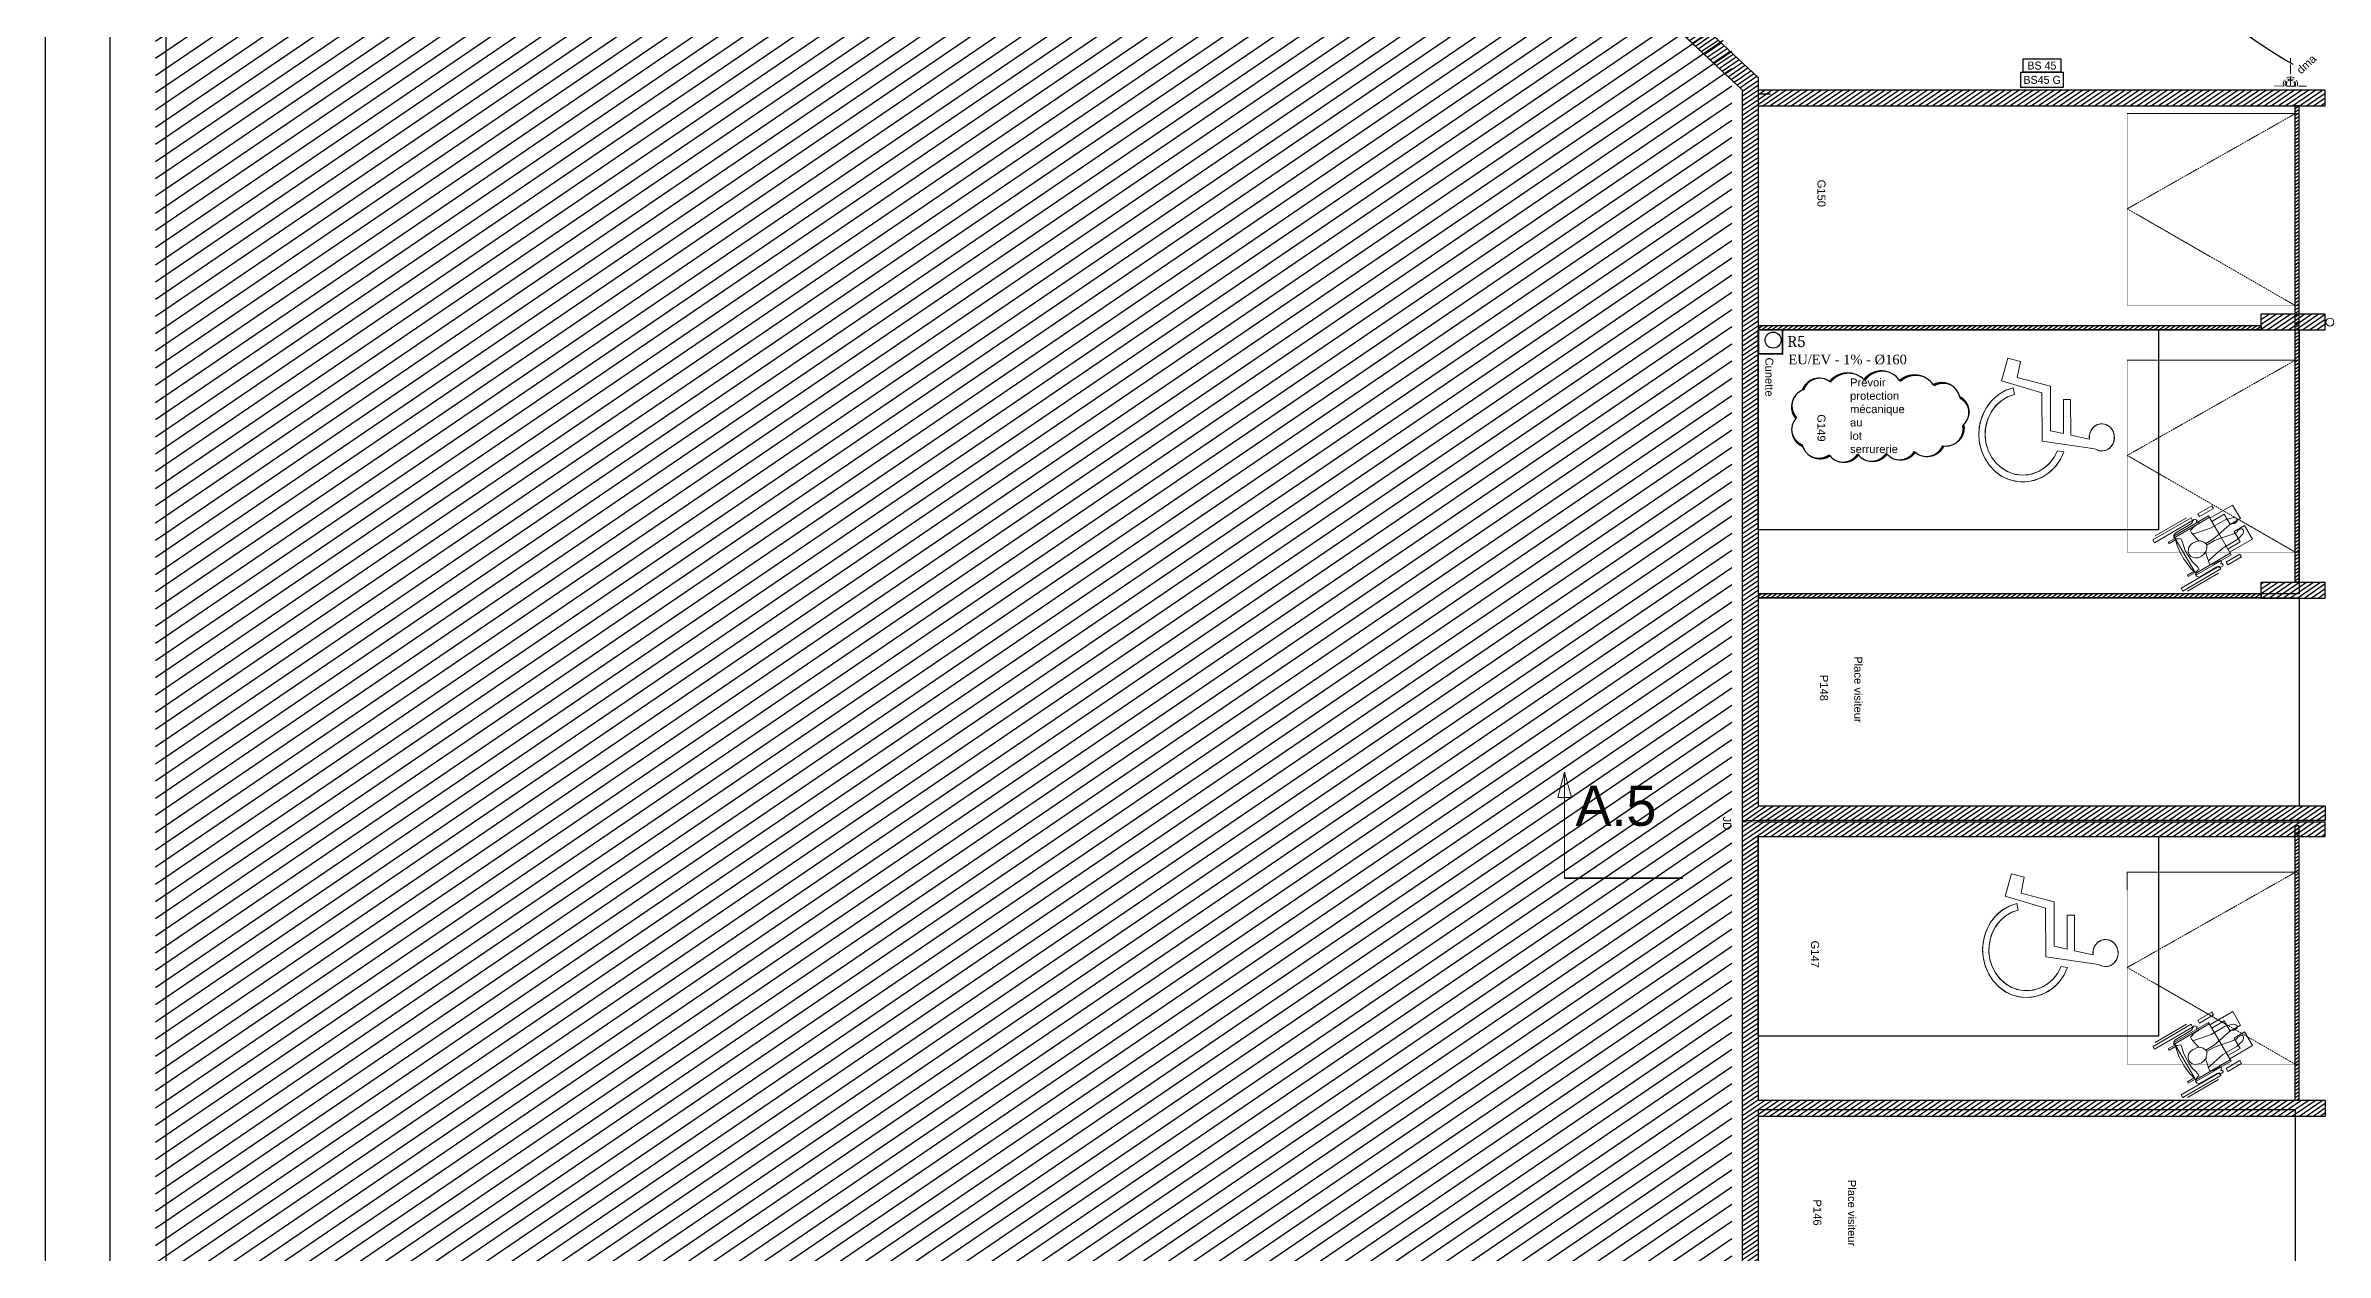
# Model space of a CAD drawing. Header units: millimetres. Extents: x 522027 to 600964, y -380282 to -298602.
# Drawn here: x 522027 to 550518, y -346151 to -331059 of the extents above; entities that cross this region are included whole.
import ezdxf

# ---------------------------------------------------------------- set-up
doc = ezdxf.new("R2010")
doc.units = ezdxf.units.MM
for name, pattern in [('ACAD_ISO02W100', [15, 12, -3]), ('Style de ligne -1', [0.41664, 0.20828, -0.20836]), ('Style de ligne -6', [1.04164, 0.625, -0.20828, 0.06943, -0.13893])]:
    doc.linetypes.add(name, pattern=pattern)
for name, color, linetype in [('3-BAT C-Niveau -2', 7, 'Continuous'), ('prlm-EAU-EUEV', 25, 'Continuous'), ('prlm-MOD', 64, 'Continuous')]:
    doc.layers.add(name, color=color, linetype=linetype)
doc.layers.add('prlm-ELEC-CFO', color=1, linetype='Continuous', lineweight=25)
doc.layers.add('prlm-ELEC-SSI', color=6, linetype='Continuous', lineweight=25)
doc.styles.add('Arial', font='arial.ttf')
doc.styles.add('Futura Std Book', font='')
doc.styles.add('prlm-eau-euev', font='pala.ttf', dxfattribs={"height": 18})
doc.styles.add('prlm-elec-cfo', font='comic.ttf', dxfattribs={"height": 12})
doc.styles.add('prlm-mod', font='cambriaz.ttf', dxfattribs={"height": 18})
doc.styles.get('Futura Std Book').set_extended_font_data('Futura Std Book')
pattern_1 = [(34.276399, (505201.977, 142745.115), (-23.42441, 44.173488), [])]
pattern_2 = [(34.276399, (505019.333, 142779.704), (18.9067772, -30.5091477), [])]

# ---------------------------------------------------------------- blocks, each defined once
blk = doc.blocks.new('Groupe-83-1')
at = {"color": 7, "linetype": 'Continuous', "lineweight": 5}
for p, q in [((13091.8, -46829.5), (13094.3, -46800.3)), ((13094.3, -46800.3), (13110.8, -46801.5)), ((13110.8, -46801.5), (13110.6, -46821.8)), ((13144.4, -46834.7), (13091.8, -46829.5)), ((13107.9, -46835.5), (13111.2, -46843.3)), ((13110.6, -46821.8), (13153.4, -46824.9)), ((13155.9, -46894.3), (13144.4, -46834.7)), ((13153.4, -46824.9), (13163.9, -46879.5)), ((13172.3, -46838.1), (13181.2, -46836.4)), ((13180.4, -46880), (13172.3, -46838.1)), ((13181.2, -46836.4), (13189.7, -46880.3)), ((13222.5, -46891.4), (13155.9, -46894.3)), ((13163.9, -46879.5), (13180.4, -46880)), ((13189.7, -46880.3), (13213.1, -46881)), ((13185.1, -46902.4), (13177, -46902.7))]:
    blk.add_line(p, q, dxfattribs=at)
at = {"color": 7, "linetype": 'Continuous', "lineweight": 5, "flags": 128}
for points in [[(13213.4, -46880.9), (13212.8, -46878), (13212.6, -46875), (13212.9, -46872), (13213.6, -46869.2), (13214.9, -46866.6), (13216.5, -46864.2), (13218.5, -46862.3), (13220.8, -46860.7), (13223.3, -46859.6), (13226, -46858.9), (13228.7, -46858.8), (13231.5, -46859.3), (13234.1, -46860.2), (13236.6, -46861.6), (13238.8, -46863.4), (13240.7, -46865.6), (13242.2, -46868.1), (13243.3, -46870.9), (13244, -46873.8), (13244.1, -46876.8), (13243.8, -46879.7), (13243, -46882.5), (13241.8, -46885.1), (13240.2, -46887.5), (13238.1, -46889.4), (13235.8, -46891), (13233.3, -46892.1), (13230.6, -46892.7), (13227.9, -46892.8), (13225.1, -46892.3), (13222.5, -46891.4), (13155.9, -46894.3), (13144.4, -46834.7), (13091.8, -46829.5), (13094.3, -46800.3), (13110.8, -46801.5), (13110.6, -46821.8), (13153.4, -46824.9), (13163.9, -46879.5), (13180.4, -46880), (13172.3, -46838.1), (13181.2, -46836.4), (13189.7, -46880.3), (13213.1, -46881)], [(13107.9, -46835.5), (13111.2, -46843.3), (13103.9, -46847.5), (13097.4, -46853.1), (13092, -46859.8), (13087.8, -46867.4), (13085, -46875.8), (13083.5, -46884.6), (13083.6, -46893.6), (13085.1, -46902.5), (13088, -46911.1), (13092.3, -46918.9), (13097.8, -46925.9), (13104.3, -46931.8), (13111.6, -46936.4), (13119.5, -46939.5), (13127.8, -46941.1), (13136.2, -46941.1), (13144.4, -46939.5), (13152.2, -46936.4), (13159.3, -46931.9), (13165.5, -46926), (13170.6, -46919.1), (13174.5, -46911.2), (13177, -46902.7), (13185.1, -46902.4), (13182.7, -46912.1), (13178.7, -46921.2), (13173.4, -46929.4), (13166.8, -46936.5), (13159.1, -46942.2), (13150.6, -46946.4), (13141.5, -46949), (13132.1, -46949.8), (13122.7, -46948.9), (13113.5, -46946.3), (13104.8, -46942), (13096.9, -46936.2), (13089.9, -46929.1), (13084.2, -46920.9), (13079.8, -46911.7), (13076.9, -46901.9), (13075.6, -46891.8), (13075.9, -46881.7), (13077.8, -46871.8), (13081.2, -46862.4), (13086.1, -46853.9), (13092.3, -46846.4), (13099.7, -46840.2)]]:
    blk.add_lwpolyline(points, close=True, dxfattribs=at)
for points in [[(13185.1, -46902.4), (13182.4, -46913), (13177.9, -46922.8), (13171.7, -46931.5), (13164.1, -46938.7), (13155.3, -46944.3), (13145.7, -46948), (13135.6, -46949.7), (13125.3, -46949.3), (13115.1, -46946.9), (13105.6, -46942.5), (13096.9, -46936.2), (13089.3, -46928.4), (13083.3, -46919.3), (13078.8, -46909.1), (13076.2, -46898.3), (13075.5, -46887.2), (13076.7, -46876.2), (13079.8, -46865.7), (13084.7, -46856.1), (13091.1, -46847.7), (13099, -46840.7), (13107.9, -46835.5)], [(13177, -46902.7), (13174.2, -46912), (13169.7, -46920.5), (13163.8, -46927.8), (13156.6, -46933.8), (13148.5, -46938.1), (13139.7, -46940.6), (13130.6, -46941.3), (13121.5, -46940), (13112.7, -46936.9), (13104.6, -46932), (13097.5, -46925.6), (13091.6, -46917.9), (13087.2, -46909.1), (13084.4, -46899.6), (13083.4, -46889.8), (13084.1, -46880), (13086.6, -46870.5), (13090.7, -46861.9), (13096.3, -46854.2), (13103.2, -46848), (13111.2, -46843.3)], [(13213.4, -46880.9), (13212.6, -46875.2), (13213.5, -46869.6), (13216.1, -46864.7), (13220.2, -46861), (13225.1, -46859.1), (13230.4, -46859), (13235.5, -46860.9), (13239.8, -46864.5), (13242.8, -46869.3), (13244.1, -46874.9), (13243.6, -46880.6), (13241.4, -46885.7), (13237.7, -46889.8), (13233, -46892.2), (13227.7, -46892.8), (13222.5, -46891.4)]]:
    blk.add_lwpolyline(points, dxfattribs=at)
blk = doc.blocks.new('Groupe-84-1')
at = {"color": 7}
blk.add_blockref('Groupe-83-1', (0, 0), dxfattribs=at)
blk = doc.blocks.new('Groupe-93-1')
at = {"color": 252, "linetype": 'Style de ligne -1', "lineweight": 5, "true_color": 0x989898}
for p, q in [((13002.4, -45451.9), (13126.6, -45428.3)), ((13052.7, -45645.6), (13176.9, -45622))]:
    blk.add_line(p, q, dxfattribs=at)
for radius, end in [(500, 102.8708), (300, 101.7442)]:
    blk.add_arc((13238, -45915.8), radius, 9.9624, end, dxfattribs=at)
blk = doc.blocks.new('Groupe-147-1')
at = {"color": 7, "linetype": 'Continuous', "lineweight": 5}
blk.add_circle((13357.1, -46048.5), 5, dxfattribs=at)
blk = doc.blocks.new('Groupe-148-1')
at = {"color": 7}
blk.add_blockref('Groupe-147-1', (0, 0), dxfattribs=at)
at = {"color": 7, "insert": (13376, -46039.3), "char_height": 11.33, "attachment_point": 1, "rotation": 280.7236, "line_spacing_factor": 0.962448, "style": 'Futura Std Book'}
blk.add_mtext('EPØ100', dxfattribs=at)
blk = doc.blocks.new('PORTE DE GARAGE')
at = {"color": 7, "linetype": 'Style de ligne -1', "lineweight": 5}
for p in [(0, 5), (240, 5)]:
    blk.add_line(p, (121, 215), dxfattribs=at)
at = {"color": 7, "linetype": 'Style de ligne -1', "lineweight": 5, "flags": 128}
blk.add_lwpolyline([(0, 215), (240, 215), (240, 5), (0, 5)], close=True, dxfattribs=at)
at = {"color": 7, "linetype": 'Continuous', "lineweight": 13, "flags": 128}
blk.add_lwpolyline([(0, 5), (240, 5), (240, 0), (0, 0)], close=True, dxfattribs=at)
blk = doc.blocks.new('Groupe-149-1')
at = {"color": 7, "linetype": 'Continuous', "lineweight": 13}
for p, q in [((12967.3, -46196.9), (12969.8, -46167.7)), ((12969.8, -46167.7), (12986.3, -46169)), ((12986.3, -46169), (12986.1, -46189.2)), ((13019.9, -46202.2), (12967.3, -46196.9)), ((12983.4, -46202.9), (12986.6, -46210.7)), ((12986.1, -46189.2), (13028.8, -46192.3)), ((13031.4, -46261.7), (13019.9, -46202.2)), ((13028.8, -46192.3), (13039.4, -46246.9)), ((13047.8, -46205.6), (13056.7, -46203.8)), ((13055.9, -46247.4), (13047.8, -46205.6)), ((13056.7, -46203.8), (13065.1, -46247.7)), ((13097.9, -46258.8), (13031.4, -46261.7)), ((13039.4, -46246.9), (13055.9, -46247.4)), ((13065.1, -46247.7), (13088.5, -46248.4)), ((13060.6, -46269.8), (13052.4, -46270.1))]:
    blk.add_line(p, q, dxfattribs=at)
at = {"color": 7, "linetype": 'Continuous', "lineweight": 13, "flags": 128}
for points in [[(13088.9, -46248.3), (13088.2, -46245.4), (13088, -46242.4), (13088.3, -46239.5), (13089.1, -46236.6), (13090.3, -46234), (13091.9, -46231.7), (13093.9, -46229.7), (13096.2, -46228.1), (13098.7, -46227), (13101.4, -46226.4), (13104.2, -46226.3), (13106.9, -46226.7), (13109.6, -46227.6), (13112, -46229), (13114.3, -46230.8), (13116.2, -46233), (13117.7, -46235.6), (13118.8, -46238.3), (13119.4, -46241.2), (13119.6, -46244.2), (13119.3, -46247.1), (13118.5, -46249.9), (13117.2, -46252.6), (13115.6, -46254.9), (13113.6, -46256.9), (13111.3, -46258.4), (13108.8, -46259.5), (13106.1, -46260.1), (13103.3, -46260.2), (13100.6, -46259.8), (13097.9, -46258.8), (13031.4, -46261.7), (13019.9, -46202.2), (12967.3, -46196.9), (12969.8, -46167.7), (12986.3, -46169), (12986.1, -46189.2), (13028.8, -46192.3), (13039.4, -46246.9), (13055.9, -46247.4), (13047.8, -46205.6), (13056.7, -46203.8), (13065.1, -46247.7), (13088.5, -46248.4)], [(12983.4, -46202.9), (12986.6, -46210.7), (12979.3, -46214.9), (12972.9, -46220.5), (12967.5, -46227.2), (12963.3, -46234.8), (12960.4, -46243.2), (12959, -46252), (12959, -46261), (12960.5, -46270), (12963.5, -46278.5), (12967.8, -46286.4), (12973.2, -46293.3), (12979.7, -46299.2), (12987.1, -46303.8), (12995, -46306.9), (13003.3, -46308.5), (13011.6, -46308.5), (13019.8, -46307), (13027.6, -46303.9), (13034.7, -46299.3), (13040.9, -46293.5), (13046, -46286.5), (13049.9, -46278.6), (13052.4, -46270.1), (13060.6, -46269.8), (13058.2, -46279.5), (13054.2, -46288.6), (13048.8, -46296.9), (13042.2, -46303.9), (13034.6, -46309.6), (13026.1, -46313.8), (13017, -46316.4), (13007.6, -46317.2), (12998.1, -46316.3), (12988.9, -46313.7), (12980.2, -46309.4), (12972.3, -46303.7), (12965.4, -46296.5), (12959.6, -46288.3), (12955.2, -46279.1), (12952.3, -46269.4), (12951, -46259.3), (12951.3, -46249.1), (12953.2, -46239.2), (12956.7, -46229.8), (12961.6, -46221.3), (12967.8, -46213.8), (12975.1, -46207.6)]]:
    blk.add_lwpolyline(points, close=True, dxfattribs=at)
for points in [[(13060.6, -46269.8), (13057.9, -46280.4), (13053.3, -46290.2), (13047.1, -46298.9), (13039.5, -46306.2), (13030.8, -46311.7), (13021.2, -46315.4), (13011, -46317.1), (13000.7, -46316.7), (12990.6, -46314.3), (12981, -46309.9), (12972.3, -46303.7), (12964.8, -46295.8), (12958.7, -46286.7), (12954.3, -46276.5), (12951.7, -46265.7), (12950.9, -46254.6), (12952.1, -46243.6), (12955.2, -46233.1), (12960.1, -46223.5), (12966.6, -46215.1), (12974.4, -46208.1), (12983.4, -46202.9)], [(13052.4, -46270.1), (13049.6, -46279.4), (13045.2, -46287.9), (13039.2, -46295.3), (13032.1, -46301.2), (13024, -46305.5), (13015.2, -46308.1), (13006.1, -46308.7), (12996.9, -46307.4), (12988.2, -46304.3), (12980.1, -46299.5), (12972.9, -46293), (12967.1, -46285.3), (12962.7, -46276.5), (12959.9, -46267), (12958.8, -46257.2), (12959.6, -46247.4), (12962, -46238), (12966.1, -46229.3), (12971.8, -46221.7), (12978.7, -46215.4), (12986.6, -46210.7)], [(13088.9, -46248.3), (13088, -46242.6), (13089, -46237), (13091.6, -46232.1), (13095.6, -46228.5), (13100.6, -46226.5), (13105.9, -46226.5), (13111, -46228.3), (13115.2, -46231.9), (13118.2, -46236.7), (13119.5, -46242.3), (13119.1, -46248), (13116.9, -46253.2), (13113.2, -46257.2), (13108.4, -46259.6), (13103.1, -46260.2), (13097.9, -46258.8)]]:
    blk.add_lwpolyline(points, dxfattribs=at)
blk = doc.blocks.new('Groupe-150-1')
at = {"color": 7}
blk.add_blockref('Groupe-149-1', (0, 0), dxfattribs=at)
blk = doc.blocks.new('Groupe-155-1')
at = {"color": 7, "linetype": 'Continuous', "lineweight": 13}
for p, q in [((12751.6, -46797.4), (13099.2, -46731.5)), ((12751.9, -46799.3), (13099.5, -46733.5))]:
    blk.add_line(p, q, dxfattribs=at)
at = {"color": 7, "linetype": 'Continuous', "lineweight": 25, "flags": 128}
blk.add_lwpolyline([(12751.6, -46797.4), (12755.2, -46796.7), (12755.5, -46798.6), (12751.9, -46799.3)], dxfattribs=at)
blk = doc.blocks.new('Groupe-187-1')
at = {"color": 7, "linetype": 'Continuous', "lineweight": 5}
blk.add_line((12546.7, -46909.6), (12522, -46779.4), dxfattribs=at)
at = {"color": 7, "linetype": 'Style de ligne -6', "lineweight": 35}
blk.add_line((12546.7, -46909.6), (12692.1, -46882.1), dxfattribs=at)
at = {"color": 7, "linetype": 'Continuous', "lineweight": 13, "flags": 128}
blk.add_lwpolyline([(12519.7, -46812.2), (12522, -46779.4), (12536.5, -46808.9)], close=True, dxfattribs=at)
at = {"color": 7, "insert": (12538.6, -46793.4), "char_height": 50.34, "attachment_point": 1, "rotation": 10.7313, "line_spacing_factor": 0.962448, "style": 'Futura Std Book'}
blk.add_mtext('A.5', dxfattribs=at)
blk = doc.blocks.new('P_HANDICAP_FAUTEUIL')
at = {"color": 7, "linetype": 'Continuous', "lineweight": 5}
for p, q in [((-37, 30.64), (-33, 30.64)), ((-37, 10.64), (-37, 30.64)), ((-33, 10.64), (-33, 30.64)), ((-24.61, 53.64), (-5, 53.64)), ((-24.61, 20.64), (-24.61, 53.64)), ((-20, 38.64), (-20, 20.64)), ((-5, 38.64), (-20, 38.64)), ((-5, 53.64), (-5, 38.64)), ((5, 53.64), (5, 38.64)), ((24.61, 53.64), (5, 53.64)), ((5, 38.64), (20, 38.64)), ((20, 38.64), (20, 20.64)), ((24.61, 20.64), (24.61, 53.64)), ((37, 30.64), (33, 30.64)), ((33, 10.64), (33, 30.64)), ((37, 10.64), (37, 30.64)), ((-33, 10.64), (-37, 10.64)), ((-37, 0.64), (-33, 0.64)), ((-37, -54.36), (-37, 0.64)), ((-33, -54.36), (-33, 0.64)), ((-28, 20.64), (0, 20.64)), ((-28, 20.64), (-28, -29.36)), ((-26, 20.64), (-26, -29.36)), ((28, 20.64), (0, 20.64)), ((26, 20.64), (26, -29.36)), ((28, 20.64), (28, -29.36)), ((33, 10.64), (37, 10.64)), ((37, 0.64), (33, 0.64)), ((33, -54.36), (33, 0.64)), ((37, -54.36), (37, 0.64)), ((-40, -49.36), (-40, -4.36)), ((40, -49.36), (40, -4.36)), ((-37.27, -54.36), (-33, -54.36)), ((-28, -29.36), (-24.61, -29.36)), ((-24.88, -39.36), (-24.88, -29.36)), ((-22.88, -39.36), (-24.88, -39.36)), ((-24.61, -29.36), (24.61, -29.36)), ((-22.88, -39.36), (-22.88, -29.93)), ((22.88, -39.36), (22.88, -29.93)), ((22.88, -39.36), (24.88, -39.36)), ((28, -29.36), (24.61, -29.36)), ((24.88, -39.36), (24.88, -29.36)), ((37.27, -54.36), (33, -54.36))]:
    blk.add_line(p, q, dxfattribs=at)
at = {"color": 7, "linetype": 'Continuous', "lineweight": 5, "flags": 128}
for points in [[(-24.88, -29.36, 0.0729873), (0, -33.01)], [(0, -33.01, 0.0729616), (24.88, -29.36)]]:
    blk.add_lwpolyline(points, format="xyb", dxfattribs=at)
blk = doc.blocks.new('Groupe-201-1')
at = {"color": 7, "linetype": 'Continuous', "lineweight": 18}
blk.add_line((13376.4, -46978.4), (13376.3, -46980.5), dxfattribs=at)
at = {"color": 7, "linetype": 'Continuous', "lineweight": 5, "flags": 128}
for points in [[(13384.1, -46996.6), (13389, -46994.9), (13392.1, -46992.3), (13394.3, -46990.5), (13395.7, -46989.2), (13396.4, -46989.3), (13397.4, -46990.3), (13397.5, -46992), (13397.2, -46993), (13397.4, -46993.6), (13398.2, -46992.9), (13399.3, -46993), (13400.2, -46993.9), (13400.1, -46995.4), (13397.2, -46997.9), (13393.9, -46997.7), (13393.2, -46997.8), (13374, -47014.5), (13371, -47014.3), (13369.8, -47013.6), (13368.6, -47012.2), (13368.7, -47010.7), (13369.1, -47009), (13369.5, -47007.8), (13370.6, -47006.2), (13371.8, -47005.2), (13369.7, -47002.7), (13366.2, -47000.3), (13361.6, -46997.2), (13356.1, -46991.7), (13350.6, -46985.4), (13347.5, -46980.3), (13344, -46973.6), (13342, -46971.3), (13340.4, -46972.1), (13337.6, -46972.9), (13335, -46973), (13333.4, -46971.9), (13332.9, -46970.3), (13333, -46969.4), (13333.1, -46968.1), (13333.4, -46967.3), (13334.7, -46965.6), (13351.9, -46950.7), (13352.4, -46949.1), (13352.8, -46947), (13353.4, -46945.6), (13354.6, -46944.8), (13355.8, -46944.6), (13357.9, -46944.9), (13358.3, -46945.4), (13357.8, -46946.1), (13357.1, -46946.7), (13357.5, -46947.5), (13359.1, -46947.5), (13360.5, -46947.8), (13361.1, -46948.6), (13361, -46949.2), (13360.1, -46949.9), (13357.7, -46951.9), (13355.7, -46953.7), (13352.6, -46959), (13352.2, -46959.5), (13354, -46961.8), (13356.4, -46963.7), (13362, -46967.9), (13364.7, -46970), (13362.9, -46970.8), (13360.1, -46972.7), (13357.5, -46974.6), (13355.2, -46977.4), (13354.1, -46980.1), (13353.9, -46983), (13354.4, -46985.4), (13354.7, -46986.9), (13355.7, -46988.4), (13357, -46989.8), (13358.3, -46990.7), (13360.2, -46991.4), (13362.3, -46991.8), (13364.8, -46991.7), (13366.2, -46991.3), (13368, -46990.9), (13371.5, -46988.3), (13374, -46985.5), (13375.5, -46983.1), (13375.7, -46982.5), (13375.7, -46982.5)], [(13355.9, -46963.3), (13364, -46958.8), (13377, -46951.3), (13392.3, -46937.9), (13397.5, -46935.5), (13399.4, -46934.6), (13401.7, -46933.5), (13404.3, -46933.3), (13406, -46933.9), (13407, -46935), (13407.5, -46936.1), (13407.4, -46937), (13406.9, -46938.1), (13403.7, -46940.9), (13400.5, -46941.5), (13393.4, -46950.3), (13387.1, -46958.7), (13382.4, -46964.3), (13374, -46971.8)], [(13381.3, -46992.6), (13386.8, -46985.2), (13396.2, -46973.4), (13411.5, -46960.1), (13414.6, -46955.3), (13415.8, -46953.6), (13417.3, -46951.4), (13417.8, -46948.9), (13417.4, -46947.1), (13416.5, -46946), (13415.5, -46945.3), (13414.6, -46945.3), (13413.5, -46945.6), (13410.2, -46948.4), (13409.2, -46951.4), (13399.5, -46957.3), (13390.2, -46962.3), (13384, -46966.2), (13375.4, -46973.5)], [(13376.4, -46978.4), (13376.4, -46977.5), (13376.4, -46976.5), (13375.9, -46974.5), (13375.5, -46973.4), (13374.1, -46971.7), (13372.3, -46970.8), (13369.4, -46969.9), (13367.1, -46969.9), (13364.7, -46970)], [(13375.7, -46982.5), (13376.3, -46981.2), (13376.3, -46980.5), (13376.3, -46981.2), (13375.7, -46982.6)], [(13375.7, -46982.6), (13375.7, -46982.6), (13375.7, -46982.6), (13375.6, -46982.9), (13375.7, -46982.7), (13375.8, -46982.8)], [(13375.7, -46982.6), (13376.7, -46984), (13376.8, -46984.2), (13377, -46984.5), (13378.6, -46987.6), (13378.9, -46988.4), (13380.7, -46991.6), (13381.2, -46992.6), (13382.2, -46993.9), (13384.1, -46996.6), (13384.2, -46996.5)]]:
    blk.add_lwpolyline(points, dxfattribs=at)
blk = doc.blocks.new('Groupe-202-1')
at = {"color": 6, "true_color": 0xff00ff, "rotation": 310.9445916546129}
blk.add_blockref('P_HANDICAP_FAUTEUIL', (13373.7, -46971.9), dxfattribs=at)
at = {"color": 7}
blk.add_blockref('Groupe-201-1', (0, 0), dxfattribs=at)
blk = doc.blocks.new('Groupe-203-1')
at = {"color": 7, "linetype": 'Continuous', "lineweight": 18}
blk.add_line((13258.5, -46356.1), (13258.4, -46358.2), dxfattribs=at)
at = {"color": 7, "linetype": 'Continuous', "lineweight": 5, "flags": 128}
for points in [[(13266.3, -46374.2), (13271.1, -46372.6), (13274.2, -46370), (13276.4, -46368.1), (13277.8, -46366.9), (13278.5, -46367), (13279.6, -46367.9), (13279.7, -46369.7), (13279.3, -46370.7), (13279.5, -46371.2), (13280.3, -46370.5), (13281.5, -46370.6), (13282.3, -46371.6), (13282.2, -46373.1), (13279.3, -46375.6), (13276, -46375.4), (13275.3, -46375.5), (13256.1, -46392.1), (13253.1, -46391.9), (13251.9, -46391.2), (13250.7, -46389.9), (13250.8, -46388.4), (13251.2, -46386.7), (13251.7, -46385.4), (13252.7, -46383.9), (13253.9, -46382.8), (13251.8, -46380.4), (13248.4, -46378), (13243.7, -46374.8), (13238.2, -46369.3), (13232.7, -46363), (13229.7, -46358), (13226.2, -46351.3), (13224.2, -46349), (13222.5, -46349.8), (13219.8, -46350.5), (13217.1, -46350.7), (13215.5, -46349.6), (13215.1, -46348), (13215.1, -46347), (13215.2, -46345.7), (13215.5, -46345), (13216.8, -46343.3), (13234, -46328.3), (13234.5, -46326.8), (13234.9, -46324.6), (13235.6, -46323.3), (13236.7, -46322.5), (13237.9, -46322.3), (13240, -46322.6), (13240.4, -46323.1), (13240, -46323.7), (13239.2, -46324.3), (13239.6, -46325.1), (13241.2, -46325.2), (13242.6, -46325.4), (13243.2, -46326.3), (13243.1, -46326.8), (13242.2, -46327.6), (13239.9, -46329.5), (13237.8, -46331.4), (13234.7, -46336.6), (13234.3, -46337.2), (13236.1, -46339.5), (13238.5, -46341.3), (13244.1, -46345.6), (13246.8, -46347.6), (13245, -46348.5), (13242.2, -46350.3), (13239.6, -46352.2), (13237.3, -46355), (13236.3, -46357.8), (13236.1, -46360.6), (13236.5, -46363.1), (13236.9, -46364.5), (13237.8, -46366), (13239.1, -46367.4), (13240.4, -46368.3), (13242.3, -46369.1), (13244.4, -46369.4), (13246.9, -46369.3), (13248.3, -46369), (13250.2, -46368.6), (13253.7, -46366), (13256.1, -46363.1), (13257.6, -46360.7), (13257.8, -46360.2), (13257.8, -46360.1)], [(13238, -46340.9), (13246.1, -46336.5), (13259.1, -46328.9), (13274.4, -46315.6), (13279.6, -46313.2), (13281.5, -46312.3), (13283.8, -46311.1), (13286.4, -46310.9), (13288.1, -46311.6), (13289.1, -46312.7), (13289.6, -46313.8), (13289.5, -46314.6), (13289, -46315.7), (13285.8, -46318.6), (13282.7, -46319.1), (13275.5, -46327.9), (13269.2, -46336.4), (13264.5, -46342), (13256.1, -46349.4)], [(13263.4, -46370.2), (13269, -46362.8), (13278.3, -46351.1), (13293.6, -46337.7), (13296.7, -46333), (13297.9, -46331.2), (13299.4, -46329.1), (13300, -46326.5), (13299.5, -46324.7), (13298.6, -46323.6), (13297.6, -46323), (13296.7, -46322.9), (13295.6, -46323.3), (13292.3, -46326), (13291.3, -46329.1), (13281.6, -46334.9), (13272.3, -46340), (13266.1, -46343.8), (13257.5, -46351.1)], [(13258.5, -46356.1), (13258.5, -46355.2), (13258.5, -46354.1), (13258, -46352.2), (13257.6, -46351), (13256.2, -46349.3), (13254.4, -46348.4), (13251.6, -46347.6), (13249.2, -46347.5), (13246.8, -46347.6)], [(13257.9, -46360.3), (13257.8, -46360.2), (13257.8, -46360.2), (13257.7, -46360.5), (13257.9, -46360.4), (13257.9, -46360.5)], [(13257.8, -46360.2), (13258.4, -46358.8), (13258.4, -46358.1), (13258.4, -46358.9), (13257.8, -46360.2)], [(13257.9, -46360.3), (13258.8, -46361.6), (13258.9, -46361.8), (13259.1, -46362.1), (13260.7, -46365.3), (13261.1, -46366), (13262.8, -46369.2), (13263.4, -46370.2), (13264.3, -46371.6), (13266.2, -46374.2), (13266.3, -46374.2)]]:
    blk.add_lwpolyline(points, dxfattribs=at)
blk = doc.blocks.new('Groupe-204-1')
at = {"color": 6, "true_color": 0xff00ff, "rotation": 310.9445916546129}
blk.add_blockref('P_HANDICAP_FAUTEUIL', (13255.8, -46349.6), dxfattribs=at)
at = {"color": 7}
blk.add_blockref('Groupe-203-1', (0, 0), dxfattribs=at)
blk = doc.blocks.new('xi.dma')
at = {"layer": 'prlm-ELEC-CFO', "color": 0, "linetype": 'ACAD_ISO02W100', "lineweight": 5, "flags": 128}
for points in [[(0, 0), (0, 35)], [(-20, 0), (20, 0)]]:
    blk.add_lwpolyline(points, dxfattribs=at)
at = {"layer": 'prlm-ELEC-CFO', "color": 0, "linetype": 'ByBlock', "lineweight": 5}
for radius, start, end in [(9, 145, 191.803), (6.5, 145, 199.0387), (9, 55, 125), (5, 145, 207.3745), (6.5, 55, 125), (5, 55, 125), (5, 332.6255, 35), (6.5, 340.9613, 35), (9, 348.197, 35)]:
    blk.add_arc((0, 2.4), radius, start, end, dxfattribs=at)
blk = doc.blocks.new('xi.bs45g')
at = {"layer": 'prlm-ELEC-SSI', "color": 0, "linetype": 'ByBlock', "lineweight": -2}
blk.add_lwpolyline([(-26.5, 19), (26.5, 19), (26.5, 0), (-26.5, 0)], close=True, dxfattribs=at)
at = {"layer": 'prlm-ELEC-SSI', "color": 0, "linetype": 'ByBlock', "lineweight": -2, "insert": (0.1, 9.5), "char_height": 10, "width": 49.661, "attachment_point": 5, "style": 'prlm-elec-cfo', "bg_fill": 3, "box_fill_scale": 1, "bg_fill_color": 256, "bg_fill_transparency": 0}
blk.add_mtext('BS45 G', dxfattribs=at)
blk = doc.blocks.new('xi.bs45')
at = {"layer": 'prlm-ELEC-SSI', "color": 0, "linetype": 'ByBlock', "lineweight": -2}
blk.add_lwpolyline([(-23.5, 17), (23.5, 17), (23.5, 0), (-23.5, 0)], close=True, dxfattribs=at)
at = {"layer": 'prlm-ELEC-SSI', "color": 0, "linetype": 'ByBlock', "lineweight": -2, "insert": (-0.2, 8.4), "char_height": 10, "width": 43.769, "attachment_point": 5, "style": 'prlm-elec-cfo', "bg_fill": 3, "box_fill_scale": 1, "bg_fill_color": 256, "bg_fill_transparency": 0}
blk.add_mtext('BS 45', dxfattribs=at)

msp = doc.modelspace()

# ---------------------------------------------------------------- hatches: boundary and pattern name
at = {"layer": '3-BAT C-Niveau -2'}
h = msp.add_hatch(dxfattribs=at)
h.set_pattern_fill('MURS MACONNERIE-2', color=256, scale=10, angle=-10.7236, style=0, pattern_type=2)
h.set_pattern_definition(pattern_1)
h.paths.add_polyline_path([(543231.5, -331615.9), (543431.5, -331460.7), (538091.7, -326456.7), (537860.1, -326582.4)])
h = msp.add_hatch(dxfattribs=at)
h.set_pattern_fill('MURS MACONNERIE-2', color=256, scale=10, angle=-10.7236, style=0, pattern_type=2)
h.set_pattern_definition(pattern_1)
h.paths.add_polyline_path([(543231.5, -368039.2), (543431.5, -367839.2), (543431.5, -331460.7), (543231.5, -331615.9)])
h = msp.add_hatch(dxfattribs=at)
h.set_pattern_fill('MURS MACONNERIE-2', color=256, scale=10, angle=-10.7236, style=0, pattern_type=2)
h.set_pattern_definition(pattern_1)
h.paths.add_polyline_path([(543431.5, -331614), (543431.5, -331814), (550516.7, -331814), (550516.7, -331614)])
h = msp.add_hatch(dxfattribs=at)
h.set_pattern_fill('50_BETON', color=256, scale=10, angle=-10.7236, style=0, pattern_type=2)
h.set_pattern_definition(pattern_2)
h.paths.add_polyline_path([(550141.5, -337768.1), (550191.5, -337768.1), (550191.5, -331814), (550141.5, -331814)])
h = msp.add_hatch(dxfattribs=at)
h.set_pattern_fill('MURS MACONNERIE-2', color=256, scale=10, angle=-10.7236, style=0, pattern_type=2)
h.set_pattern_definition(pattern_1)
h.paths.add_polyline_path([(549716.7, -334414), (549716.7, -334614), (550516.7, -334614), (550516.7, -334414)])
h = msp.add_hatch(dxfattribs=at)
h.set_pattern_fill('50_BETON', color=256, scale=10, angle=-10.7236, style=0, pattern_type=2)
h.set_pattern_definition(pattern_2)
h.paths.add_polyline_path([(549716.7, -334613.9), (549716.7, -334563.9), (543431.5, -334564.1), (543431.5, -334614.1)])
h = msp.add_hatch(dxfattribs=at)
h.set_pattern_fill('MURS MACONNERIE-2', color=256, scale=10, angle=-10.7236, style=0, pattern_type=2)
h.set_pattern_definition(pattern_1)
h.paths.add_polyline_path([(549716.7, -337768.1), (549716.7, -337968.1), (550516.7, -337968.1), (550516.7, -337768.1)])
h = msp.add_hatch(dxfattribs=at)
h.set_pattern_fill('50_BETON', color=256, scale=10, angle=-10.7236, style=0, pattern_type=2)
h.set_pattern_definition(pattern_2)
h.paths.add_polyline_path([(549716.7, -337964), (549716.7, -337914), (543431.5, -337914.1), (543431.5, -337964.1)])
h = msp.add_hatch(dxfattribs=at)
h.set_pattern_fill('MURS MACONNERIE-2', color=256, scale=10, angle=-10.7236, style=0, pattern_type=2)
h.set_pattern_definition(pattern_1)
h.paths.add_polyline_path([(543431.5, -340568.1), (543431.5, -340748.1), (550516.7, -340748.1), (550516.7, -340568.1)])
h = msp.add_hatch(dxfattribs=at)
h.set_pattern_fill('MURS MACONNERIE-2', color=256, scale=10, angle=-10.7236, style=0, pattern_type=2)
h.set_pattern_definition(pattern_1)
h.paths.add_polyline_path([(550516.7, -340768.1), (543431.5, -340768.1), (543431.5, -340948.1), (550516.7, -340948.1)])
h = msp.add_hatch(dxfattribs=at)
h.set_pattern_fill('50_BETON', color=256, scale=10, angle=-10.7236, style=0, pattern_type=2)
h.set_pattern_definition(pattern_2)
h.paths.add_polyline_path([(550141.5, -344247.2), (550191.5, -344247.2), (550191.5, -340818.1), (550141.5, -340818.1)])
h = msp.add_hatch(dxfattribs=at)
h.set_pattern_fill('MURS MACONNERIE-2', color=256, scale=10, angle=-10.7236, style=0, pattern_type=2)
h.set_pattern_definition(pattern_1)
h.paths.add_polyline_path([(543431.5, -344249.2), (543431.5, -344449.2), (550516.7, -344449.2), (550516.7, -344249.2)])

# ---------------------------------------------------------------- linework, layer by layer
for p, q in [((543431.5, -331460.7), (538091.7, -326456.7)), ((543431.5, -331460.7), (538091.7, -326456.7)), ((543231.5, -331615.9), (537860.1, -326582.4)), ((543231.5, -331615.9), (537860.1, -326582.4)), ((543231.5, -368039.2), (543231.5, -331615.9)), ((543231.5, -368039.2), (543231.5, -331615.9)), ((543431.5, -340568.1), (543431.5, -331460.7)), ((543431.5, -340568.1), (543431.5, -331460.7)), ((543431.5, -331614), (550516.7, -331614)), ((543431.5, -331614), (550516.7, -331614)), ((550516.7, -331814), (550516.7, -331614)), ((543431.5, -331664.5), (543581.5, -331664.5)), ((543431.5, -331814), (550516.7, -331814)), ((543431.5, -331814), (550516.7, -331814)), ((550141.5, -337768.1), (550141.5, -331814)), ((550191.5, -331814), (550141.5, -331814)), ((550141.5, -337768.1), (550141.5, -331814)), ((550191.5, -337768.1), (550191.5, -331814)), ((550191.5, -337768.1), (550191.5, -331814)), ((549716.7, -334414), (550516.7, -334414)), ((549716.7, -334414), (550516.7, -334414)), ((549716.7, -334614), (549716.7, -334414)), ((550516.7, -334614), (550516.7, -334414)), ((549716.7, -334563.9), (543431.5, -334564.1)), ((549716.7, -334563.9), (543431.5, -334564.1)), ((543431.5, -334564.1), (543431.5, -334614.1)), ((549716.7, -334613.9), (543431.5, -334614.1)), ((549716.7, -334613.9), (543431.5, -334614.1)), ((549716.7, -334563.9), (549716.7, -334613.9)), ((549716.7, -334614), (550516.7, -334614)), ((549716.7, -334614), (550516.7, -334614)), ((549716.7, -337768.1), (550516.7, -337768.1)), ((549716.7, -337768.1), (550516.7, -337768.1)), ((549716.7, -337968.1), (549716.7, -337768.1)), ((550191.5, -337768.1), (550141.5, -337768.1)), ((550516.7, -337968.1), (550516.7, -337768.1)), ((549716.7, -337914), (543431.5, -337914.1)), ((549716.7, -337914), (543431.5, -337914.1)), ((543431.5, -337914.1), (543431.5, -337964.1)), ((549716.7, -337964), (543431.5, -337964.1)), ((549716.7, -337964), (543431.5, -337964.1)), ((549716.7, -337914), (549716.7, -337964)), ((549716.7, -337968.1), (550516.7, -337968.1)), ((549716.7, -337968.1), (550516.7, -337968.1)), ((550516.7, -340568.1), (543431.5, -340568.1)), ((550516.7, -340568.1), (543431.5, -340568.1)), ((543431.5, -340768.1), (543431.5, -340748.1)), ((543431.5, -340768.1), (543431.5, -340748.1)), ((550516.7, -340748.1), (543431.5, -340748.1)), ((550516.7, -340748.1), (543431.5, -340748.1)), ((550516.7, -340568.1), (550516.7, -340748.1)), ((543431.5, -340768.1), (550516.7, -340768.1)), ((543431.5, -340768.1), (550516.7, -340768.1)), ((543431.5, -344249.2), (543431.5, -340948.1)), ((543431.5, -344249.2), (543431.5, -340948.1)), ((543431.5, -340948.1), (550516.7, -340948.1)), ((543431.5, -340948.1), (550516.7, -340948.1)), ((550141.5, -344247.2), (550141.5, -340818.1)), ((550191.5, -340818.1), (550141.5, -340818.1)), ((550141.5, -344247.2), (550141.5, -340818.1)), ((550191.5, -344247.2), (550191.5, -340818.1)), ((550191.5, -344247.2), (550191.5, -340818.1)), ((550516.7, -340948.1), (550516.7, -340768.1)), ((550516.7, -344249.2), (543431.5, -344249.2)), ((550516.7, -344249.2), (543431.5, -344249.2)), ((543431.5, -367839.2), (543431.5, -344449.2)), ((543431.5, -361967.4), (543431.5, -344449.2)), ((550516.7, -344449.2), (543431.5, -344449.2)), ((550516.7, -344449.2), (543431.5, -344449.2))]:
    msp.add_line(p, q, dxfattribs=at)
at = {"layer": '3-BAT C-Niveau -2', "lineweight": 30}
msp.add_line((550516.7, -344249.2), (550516.7, -344449.2), dxfattribs=at)
at = {"layer": '3-BAT C-Niveau -2', "ltscale": 50.8, "flags": 128}
msp.add_lwpolyline([(523530.3, -301094), (523530.3, -378191.2), (569550.1, -378165.8), (571050.1, -375514.7), (571910.1, -372784.2), (572270.1, -370244.2), (572390.1, -367224.2), (571830.1, -363643.9), (571230.1, -362004.2), (570395.7, -360624.2), (569340.1, -359704.2), (567930.1, -359204.2), (565391.5, -359164.2), (565391.5, -365177.1), (565391.5, -369735.3), (551734.3, -369735.3), (551734.3, -368039.2), (543231.5, -368039.2), (543231.5, -331615.9), (537860.1, -326582.4)], dxfattribs=at)
at = {"layer": '3-BAT C-Niveau -2', "flags": 128}
for points in [[(548430.5, -334614), (548430.5, -337114), (543430.5, -337114), (543430.5, -334614)], [(543431.5, -334614), (550191.5, -334614), (550191.5, -337914), (543431.5, -337914)], [(543431.5, -337964), (550191.5, -337964), (550191.5, -340568.1), (543431.5, -340568.1)], [(548430.7, -340948.1), (548430.7, -343448.1), (543430.7, -343448.1), (543430.7, -340948.1)], [(543431.5, -344363.1), (550141.5, -344363.1), (550141.5, -347065.3), (543431.5, -347065.3)]]:
    msp.add_lwpolyline(points, close=True, dxfattribs=at)
at = {"layer": 'prlm-EAU-EUEV', "ltscale": 50}
msp.add_circle((543615.2, -334742.9), 100, dxfattribs=at)
at = {"layer": 'prlm-MOD'}
for p, q in [((543429.9, -334612.7), (543729.9, -334612.7)), ((543429.9, -334912.7), (543429.9, -334612.7)), ((543729.9, -334612.7), (543729.9, -334912.7)), ((543729.9, -334912.7), (543429.9, -334912.7)), ((544322.7, -335262.9), (544322.7, -335262.9)), ((545198.2, -335251.5), (545198.2, -335251.5)), ((545619.8, -335304.9), (545619.8, -335304.9)), ((543987, -335365.9), (543987, -335365.9)), ((545947.9, -335457.4), (545947.9, -335457.4)), ((543903.1, -335716.7), (543903.1, -335716.7)), ((545989.9, -335808.2), (545989.9, -335808.2)), ((543983.2, -336063.7), (543983.2, -336063.7)), ((544318.9, -336181.9), (544318.9, -336181.9)), ((544673.7, -336170.5), (544673.7, -336170.5)), ((545032.3, -336159), (545032.3, -336159)), ((545383.3, -336136.1), (545383.3, -336136.1)), ((545738.1, -336063.7), (545738.1, -336063.7))]:
    msp.add_line(p, q, dxfattribs=at)
at = {"layer": 'prlm-MOD', "const_width": 20}
msp.add_lwpolyline([(543432.7, -334614.1), (543732.7, -334614.1), (543732.7, -334914.1), (543432.7, -334914.1)], close=True, dxfattribs=at)
at = {"layer": 'prlm-MOD'}
msp.add_lwpolyline([(544756.4, -335241.5, 0, 35, 0.4535058), (544325.5, -335264.4, 0, 35, 0.5205671), (544325.5, -335264.4, 0, 35, 0.5205671), (543989.8, -335367.3, 0, 35, 0.5205671), (543989.8, -335367.3, 0, 35, 0.5205671), (543905.9, -335718.1, 0, 35, 0.5205671), (543905.9, -335718.1, 0, 35, 0.5205671), (543986, -336065.1, 0, 35, 0.5205671), (543986, -336065.1, 0, 35, 0.5205671), (544321.7, -336183.3, 0, 35, 0.5205671), (544321.7, -336183.3, 0, 35, 0.5205671), (544676.5, -336171.9, 0, 35, 0.5205671), (544676.5, -336171.9, 0, 35, 0.5205671), (545035.1, -336160.4, 0, 35, 0.5205671), (545035.1, -336160.4, 0, 35, 0.5205671), (545386.1, -336137.6, 0, 35, 0.5205671), (545386.1, -336137.6, 0, 35, 0.5205671), (545740.8, -336065.1, 0, 35, 0.5205671), (545740.8, -336065.1, 0, 35, 0.5205671), (545992.6, -335809.6, 0, 35, 0.5205671), (545992.6, -335809.6, 0, 35, 0.5205671), (545950.7, -335458.8, 0, 35, 0.5205671), (545950.7, -335458.8, 0, 35, 0.5205671), (545622.6, -335306.3, 0, 35, 0.5205671), (545622.6, -335306.3, 0, 35, 0.4652891), (545201, -335252.9, 0, 35, 0.5205671), (545201, -335252.9, 0, 35, 0.5338654)], format="xyseb", close=True, dxfattribs=at)
for centre, radius, start, end in [((544190.9, -335431.9), 214.3, 52.04951, 162.04951), ((544548.2, -335440.2), 286.8, 44.25001, 141.82829), ((544972.1, -335394.6), 267.6, 32.33347, 144.71834), ((545386.5, -335455.7), 277.8, 32.87962, 132.6878), ((545730.5, -335496), 220.8, 10.06626, 120.06626), ((544067.9, -335570.7), 220.2, 111.54537, 221.54537), ((545846.1, -335647.5), 215.7, 311.82135, 61.82135), ((544064.6, -335862.1), 217.4, 138.00044, 248.00044), ((545774.5, -335847.8), 218.9, 260.41749, 10.41749), ((544192.5, -336005.3), 217.2, 195.60236, 305.60236), ((544492.3, -336052), 216.7, 216.84675, 326.84675), ((544849, -336039.2), 219, 216.82712, 326.82712), ((545199.8, -336024.7), 214.7, 218.72967, 328.72967), ((545535.3, -335975.7), 221, 226.54148, 336.54148)]:
    msp.add_arc(centre, radius, start, end, dxfattribs=at)

# ---------------------------------------------------------------- block references
at = {"layer": '3-BAT C-Niveau -2', "xscale": 10, "yscale": 10, "zscale": 10}
for name, p, rotation in [('Groupe-93-1', (505019.3, 142779.7), 349.2763985886067), ('Groupe-187-1', (505019.3, 142779.7), 349.2763985886067), ('PORTE DE GARAGE', (550191.5, -334310.3), 89.9999933324954), ('Groupe-148-1', (505019.3, 142779.7), 349.2763985886067), ('Groupe-150-1', (505019.3, 142779.7), 349.2763985886067), ('PORTE DE GARAGE', (550191.5, -337394.2), 89.9999933324954), ('Groupe-204-1', (505019.3, 142779.7), 349.2763985886067), ('Groupe-155-1', (505019.3, 142779.7), 349.2763985886067), ('Groupe-84-1', (505019.3, 142779.7), 349.2763985886067), ('PORTE DE GARAGE', (550191.5, -343797.5), 89.9999933324954), ('Groupe-202-1', (505019.3, 142779.7), 349.2763985886067)]:
    msp.add_blockref(name, p, dxfattribs=dict(at, rotation=rotation))

# ---------------------------------------------------------------- texts
at = {"layer": '3-BAT C-Niveau -2', "char_height": 100, "rotation": 269.99999, "style": 'Arial'}
for s, insert, attachment_point, line_spacing_factor in [('G150', (544219.3, -332906.5), 5, 1.060906), ('Cunette{\\H1.481x;\\P}', (543618.5, -335204.5), 2, 0.834288), ('G149', (544219.3, -335840.3), 5, 1.060906), ('Place visiteur', (544679.3, -339110.9), 5, 1.060906), ('P148', (544251.6, -339090.9), 5, 1.060906), ('JD', (543090.4, -340784.3), 2, 0.834288), ('G147', (544139.3, -342421.5), 5, 1.060906), ('Place visiteur', (544600.1, -345658.6), 5, 1.060906), ('P146', (544168.1, -345651.6), 5, 1.060906)]:
    msp.add_mtext(s, dxfattribs=dict(at, insert=insert, attachment_point=attachment_point, line_spacing_factor=line_spacing_factor))
at = {"layer": 'prlm-EAU-EUEV'}
for s, height, style, p in [('R5', 140, 'prlm-mod', (543790.3, -334830)), ('EU/EV - 1%%% - Ø160', 120, 'prlm-eau-euev', (543807.3, -335044.5))]:
    msp.add_text(s, height=height, dxfattribs=dict(at, style=style)).set_placement(p)
at = {"layer": 'prlm-MOD', "insert": (544577.5, -335221.6), "char_height": 100, "width": 13.263, "attachment_point": 1, "style": 'Arial'}
msp.add_mtext('Prévoir protection\\Pmécanique au\\Plot serrurerie', dxfattribs=at)

# ---------------------------------------------------------------- next in the draw order: block references
at = {"layer": 'prlm-ELEC-SSI', "xscale": 10, "yscale": 10, "zscale": 10}
msp.add_blockref('xi.bs45g', (546976.8, -331583.4), dxfattribs=at)

# ---------------------------------------------------------------- next in the draw order: texts
at = {"layer": 'prlm-ELEC-CFO', "insert": (550246.5, -331255.2), "char_height": 100, "attachment_point": 2, "rotation": 42.68236, "line_spacing_factor": 0.8, "style": 'Arial', "bg_fill": 3, "box_fill_scale": 0.95, "bg_fill_color": 256, "bg_fill_transparency": 0}
msp.add_mtext('dma', dxfattribs=at)

# ---------------------------------------------------------------- next in the draw order: linework, layer by layer
at = {"layer": 'prlm-ELEC-CFO'}
msp.add_arc((552988.2, -326236.8), 5816.2, 208.18831, 240.35758, dxfattribs=at)

# ---------------------------------------------------------------- next in the draw order: block references
at = {"layer": 'prlm-ELEC-CFO', "xscale": 10, "yscale": 10, "zscale": 10, "rotation": 359.5107352908369}
msp.add_blockref('xi.dma', (550080.5, -331565.5), dxfattribs=at)
at = {"layer": 'prlm-ELEC-SSI', "xscale": 10, "yscale": 10, "zscale": 10}
msp.add_blockref('xi.bs45', (546976.8, -331393.4), dxfattribs=at)

# ---------------------------------------------------------------- next in the draw order: hatches: boundary and pattern name
at = {"layer": '3-BAT C-Niveau -2'}
h = msp.add_hatch(dxfattribs=at)
h.set_pattern_fill('H_FER', color=256, scale=10, angle=-10.7236, style=0, pattern_type=2)
h.set_pattern_definition([(34.276399, (1271368.98, -1040570.02), (-100.13346, 146.920128), [])])
h.paths.add_polyline_path([(536116.9, -317044.8), (541535.8, -316081.2), (542301.9, -320390.3), (550386.4, -320390.3), (550386.4, -321159.2), (553730.2, -321159.2), (553730.2, -322751.6), (558901.1, -322751.6), (558901.1, -325977.8), (566141.2, -325977.8), (566141.2, -335133), (571705.6, -335120), (571678.7, -300573.7), (523400.1, -300573.7), (523400.1, -377670.9), (569419.8, -377645.5), (570919.8, -374994.4), (571779.8, -372263.8), (572139.8, -369723.8), (572259.8, -366703.8), (571699.8, -363123.5), (571099.8, -361483.8), (570265.5, -360103.8), (569209.8, -359183.8), (567799.8, -358683.8), (565261.2, -358643.8), (565261.2, -364656.8), (565261.2, -369214.9), (551604, -369214.9), (551604, -367518.8), (543101.2, -367518.8), (543101.2, -331095.5), (537729.9, -326062)])

# ---------------------------------------------------------------- next in the draw order: linework, layer by layer
at = {"lineweight": 25}
for points in [[(522026.9, -298601.8), (596908.8, -298601.8), (596908.8, -380281.8), (522026.9, -380281.8)], [(522833.2, -299491.9), (595742.2, -299491.9), (595742.2, -379260.2), (522833.2, -379260.2)]]:
    msp.add_lwpolyline(points, close=True, dxfattribs=at)

doc.saveas('drawing.dxf')
